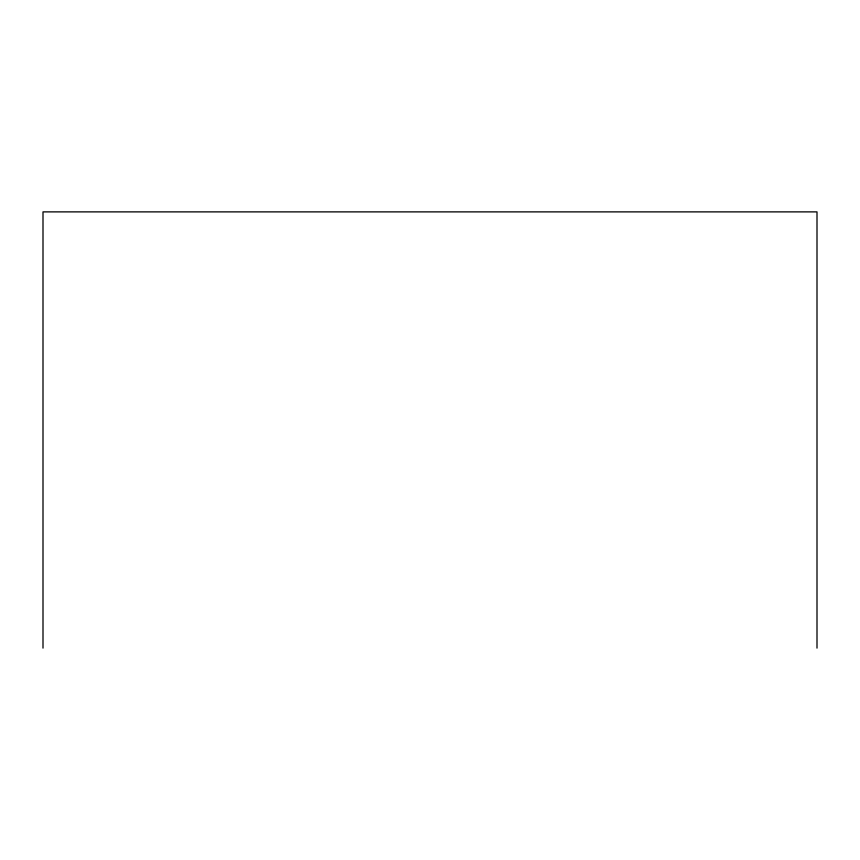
<?xml version="1.0" encoding="UTF-8"?>
<svg xmlns="http://www.w3.org/2000/svg" width="860" height="860" viewBox="0 0 860 860"><rect width="100%" height="100%" fill="white"/><g stroke="black" fill="none" stroke-linecap="round" stroke-linejoin="round"><path stroke-width="1.29" d="M817 648.117L817 211.882L43 211.882L43 648.117"/></g></svg>
